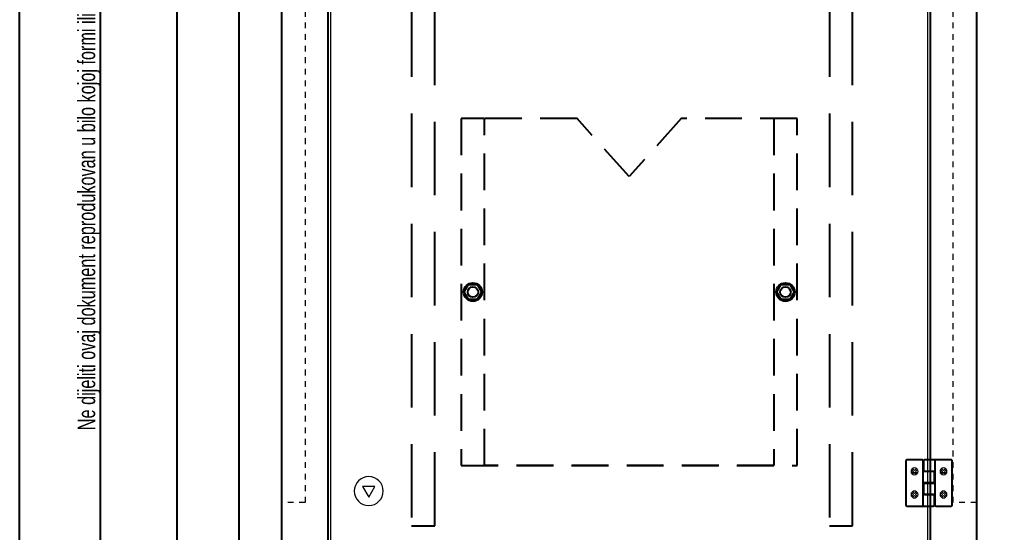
# Model space of a CAD drawing. Header units: millimetres. Extents: x 9130 to 9550, y -18883 to -17651.
# Drawn here: x 9129.7 to 9213.9, y -18809.5 to -18765.1 of the extents above; entities that cross this region are included whole.
import ezdxf

# ---------------------------------------------------------------- set-up
doc = ezdxf.new("R2010")
doc.units = ezdxf.units.MM
for name, pattern in [('EPL_DASH', [1, 0.5, -0.5]), ('HIDDEN', [9.525, 6.35, -3.175]), ('HIDDEN2', [4.7625, 3.175, -1.5875])]:
    doc.linetypes.add(name, pattern=pattern)
for name, color, linetype in [('01-KOSTUR ORMARA', 7, 'Continuous'), ('4', 7, 'Continuous'), ('DIMENS', 4, 'Continuous')]:
    doc.layers.add(name, color=color, linetype=linetype)
doc.layers.add('06-BATERIJA', color=1, linetype='Continuous', lineweight=0)
doc.styles.add('KOTE ZA MONNTAZU', font='simplex.shx', dxfattribs={"width": 0.7, "oblique": 8, "height": 3})
doc.dimstyles.new('Copy of KOTE ZA MONTAZU u cm', dxfattribs={"dimscale": 0, "dimtxt": 3, "dimasz": 1.5, "dimexe": 0.8, "dimexo": 0.1, "dimgap": 1, "dimtad": 1, "dimdec": 1, "dimzin": 12, "dimdsep": 46, "dimtxsty": 'KOTE ZA MONNTAZU', "dimcen": 1.5, "dimclrt": 1, "dimadec": 0, "dimazin": 0, "dimtfac": 1, "dimtdec": 1, "dimtmove": 0, "dimatfit": 3, "dimfxl": 1, "dimtolj": 2, "dimtzin": 0, "dimarcsym": 0})

# ---------------------------------------------------------------- blocks, each defined once
blk = doc.blocks.new('Zaglavlje A3 prazno-Sue')
at = {"color": 7, "true_color": 0xffffff}
blk.add_lwpolyline([(0, 297), (420, 297), (420, 0), (0, 0)], close=True, dxfattribs=at)
at = {"layer": '01-KOSTUR ORMARA'}
blk.add_lwpolyline([(7, 292), (415, 292), (415, 5), (7, 5)], close=True, dxfattribs=at)
at = {"color": 7, "width": 0.7}
blk.add_text('Ne dijeliti ovaj dokument reprodukovan u bilo kojoj formi ili na bilo koji način uključujući fotokopiranje i kopiranje file-a, bez pismenog odobrenja odgovornih u Energoinvestu SUE', height=1.5, rotation=90, dxfattribs=at).set_placement((6.537, 81.876))
blk = doc.blocks.new('*D578')
at = {"layer": '4', "color": 0, "lineweight": -2, "transparency": 16777216}
for p, q in [((9152.234, -18613.411), (9142.501, -18613.411)), ((9143.301, -18821.911), (9143.301, -18614.911)), ((9152.234, -18823.411), (9142.501, -18823.411))]:
    blk.add_line(p, q, dxfattribs=at)
at = {"layer": '4', "color": 0, "transparency": 16777216}
for points in [[(9143.051, -18614.911), (9143.551, -18614.911), (9143.301, -18613.411)], [(9143.051, -18821.911), (9143.551, -18821.911), (9143.301, -18823.411)]]:
    blk.add_solid(points, dxfattribs=at)
at = {"layer": 'Defpoints', "color": 0, "transparency": 16777216}
for p in [(9143.301, -18613.411), (9152.334, -18613.411), (9152.334, -18823.411)]:
    blk.add_point(p, dxfattribs=at)
at = {"layer": '4', "color": 1, "transparency": 16777216, "insert": (9140.801, -18718.411), "char_height": 3, "attachment_point": 5, "rotation": 90, "style": 'KOTE ZA MONNTAZU'}
blk.add_mtext('\\A2;210 cm', dxfattribs=at)
blk = doc.blocks.new('*D580')
at = {"color": 0, "lineweight": -2, "transparency": 16777216}
for p, q in [((9152.234, -18618.411), (9147.809, -18618.411)), ((9148.609, -18619.911), (9148.609, -18821.911)), ((9152.234, -18823.411), (9147.809, -18823.411))]:
    blk.add_line(p, q, dxfattribs=at)
at = {"color": 0, "transparency": 16777216}
for points in [[(9148.359, -18619.911), (9148.859, -18619.911), (9148.609, -18618.411)], [(9148.359, -18821.911), (9148.859, -18821.911), (9148.609, -18823.411)]]:
    blk.add_solid(points, dxfattribs=at)
at = {"layer": 'Defpoints', "color": 0, "transparency": 16777216}
for p in [(9152.334, -18618.411), (9148.609, -18823.411), (9152.334, -18823.411)]:
    blk.add_point(p, dxfattribs=at)
at = {"color": 1, "transparency": 16777216, "insert": (9146.109, -18720.911), "char_height": 3, "attachment_point": 5, "rotation": 90, "style": 'KOTE ZA MONNTAZU'}
blk.add_mtext('\\A2;205 cm', dxfattribs=at)

msp = doc.modelspace()

# ---------------------------------------------------------------- linework, layer by layer
at = {"color": 5}
msp.add_lwpolyline([(9152.3342, -18618.4114), (9212.3342, -18618.4114), (9212.3342, -18823.4114), (9208.3342, -18823.4114), (9208.3342, -18820.9114), (9156.3342, -18820.9114), (9156.3342, -18823.4114), (9152.3342, -18823.4114), (9152.3342, -18618.4114)], dxfattribs=at)
at = {"color": 5, "linetype": 'EPL_DASH', "lineweight": 15}
for points in [[(9152.3342, -18806.9114), (9152.3342, -18622.4114), (9154.3342, -18622.4114), (9154.3342, -18806.9114)], [(9210.3342, -18806.9114), (9210.3342, -18622.4114), (9212.3342, -18622.4114), (9212.3342, -18806.9114)]]:
    msp.add_lwpolyline(points, close=True, dxfattribs=at)
at = {"color": 4, "linetype": 'HIDDEN'}
for points in [[(9163.5342, -18630.4114), (9163.5342, -18808.9114), (9165.5342, -18808.9114), (9165.5342, -18630.4114), (9163.5342, -18630.4114)], [(9199.6342, -18630.4114), (9199.6342, -18808.9114), (9201.6342, -18808.9114), (9201.6342, -18630.4114), (9199.6342, -18630.4114)]]:
    msp.add_lwpolyline(points, dxfattribs=at)
at = {"color": 4, "linetype": 'HIDDEN2'}
msp.add_lwpolyline([(9194.8342, -18773.7114), (9194.8342, -18803.7114), (9169.8342, -18803.7114), (9169.8342, -18773.7114), (9167.8342, -18773.7114), (9167.8342, -18803.7114), (9196.8342, -18803.7114), (9196.8342, -18773.7114), (9186.8342, -18773.7114), (9182.3342, -18778.7114), (9177.8342, -18773.7114), (9167.8342, -18773.7114)], dxfattribs=at)
for points in [[(9207.7342, -18807.2114), (9208.6142, -18807.2114, 0.4142136), (9208.7142, -18807.1114), (9208.7142, -18806.3214, 0.4142136), (9208.6142, -18806.2214), (9207.8342, -18806.2214, -0.4142136), (9207.7342, -18806.1214), (9207.7342, -18805.2764, -0.4142136), (9207.8342, -18805.1764), (9208.6142, -18805.1764, 0.4142136), (9208.7142, -18805.0764), (9208.7142, -18804.3214, 0.4142136), (9208.6142, -18804.2214), (9207.8342, -18804.2214, -0.4142136), (9207.7342, -18804.1214), (9207.7342, -18803.3114, 0.4142136), (9207.6342, -18803.2114), (9206.3342, -18803.2114, 0.4142136), (9206.2342, -18803.3114), (9206.2342, -18807.1114, 0.4142136), (9206.3342, -18807.2114), (9207.7342, -18807.2114), (9207.7342, -18803.3114)], [(9208.7342, -18803.2114), (9207.8542, -18803.2114, 0.4142136), (9207.7542, -18803.3114), (9207.7542, -18804.1014, 0.4142136), (9207.8542, -18804.2014), (9208.6342, -18804.2014, -0.4142136), (9208.7342, -18804.3014), (9208.7342, -18805.1464, -0.4142136), (9208.6342, -18805.2464), (9207.8542, -18805.2464, 0.4142136), (9207.7542, -18805.3464), (9207.7542, -18806.1014, 0.4142136), (9207.8542, -18806.2014), (9208.6342, -18806.2014, -0.4142136), (9208.7342, -18806.3014), (9208.7342, -18807.1114, 0.4142136), (9208.8342, -18807.2114), (9210.1342, -18807.2114, 0.4142136), (9210.2342, -18807.1114), (9210.2342, -18803.3114, 0.4142136), (9210.1342, -18803.2114), (9208.7342, -18803.2114), (9208.7342, -18807.1114)]]:
    msp.add_lwpolyline(points, format="xyb")
at = {"color": 4}
for centre in [(9168.8342, -18788.7114), (9195.8342, -18788.7114)]:
    msp.add_circle(centre, 0.45, dxfattribs=at)
at = {"layer": '01-KOSTUR ORMARA', "color": 5}
msp.add_lwpolyline([(9156.3342, -18622.4114), (9208.3342, -18622.4114), (9208.3342, -18816.9114), (9156.3342, -18816.9114)], close=True, dxfattribs=at)
at = {"layer": '01-KOSTUR ORMARA', "color": 5, "linetype": 'Continuous', "lineweight": 15}
msp.add_lwpolyline([(9208.1342, -18622.6114), (9156.5342, -18622.6114), (9156.5342, -18816.7114), (9208.1342, -18816.7114)], close=True, dxfattribs=at)
at = {"layer": '01-KOSTUR ORMARA', "color": 1, "linetype": 'Continuous', "lineweight": 15}
msp.add_lwpolyline([(9159.8342, -18807.1614, 1), (9159.8342, -18804.6614, 1), (9159.8342, -18807.1614, 1)], format="xyb", dxfattribs=at)
msp.add_lwpolyline([(9159.8342, -18806.4489), (9160.3646, -18805.5302), (9159.3037, -18805.5302)], close=True, dxfattribs=at)
at = {"layer": '06-BATERIJA', "color": 7, "linetype": 'Continuous', "lineweight": 15}
for p, q in [((9206.7332, -18804.047), (9206.8976, -18804.2114)), ((9206.8976, -18804.2114), (9206.7332, -18804.3758)), ((9206.8198, -18803.9604), (9206.9842, -18804.1248)), ((9206.9842, -18804.298), (9206.8198, -18804.4624)), ((9206.9842, -18804.1248), (9207.1485, -18803.9604)), ((9206.9842, -18804.298), (9207.1485, -18804.4624)), ((9207.0708, -18804.2114), (9207.2351, -18804.047)), ((9207.0708, -18804.2114), (9207.2351, -18804.3758)), ((9209.2332, -18804.047), (9209.3976, -18804.2114)), ((9209.3976, -18804.2114), (9209.2332, -18804.3758)), ((9209.3198, -18803.9604), (9209.4842, -18804.1248)), ((9209.4842, -18804.298), (9209.3198, -18804.4624)), ((9209.4842, -18804.1248), (9209.6485, -18803.9604)), ((9209.4842, -18804.298), (9209.6485, -18804.4624)), ((9209.5708, -18804.2114), (9209.7351, -18804.047)), ((9209.5708, -18804.2114), (9209.7351, -18804.3758)), ((9206.7332, -18806.047), (9206.8976, -18806.2114)), ((9206.8976, -18806.2114), (9206.7332, -18806.3758)), ((9206.8198, -18805.9604), (9206.9842, -18806.1248)), ((9206.9842, -18806.298), (9206.8198, -18806.4624)), ((9206.9842, -18806.1248), (9207.1485, -18805.9604)), ((9206.9842, -18806.298), (9207.1485, -18806.4624)), ((9207.0708, -18806.2114), (9207.2351, -18806.047)), ((9207.0708, -18806.2114), (9207.2351, -18806.3758)), ((9209.2332, -18806.047), (9209.3976, -18806.2114)), ((9209.3976, -18806.2114), (9209.2332, -18806.3758)), ((9209.3198, -18805.9604), (9209.4842, -18806.1248)), ((9209.4842, -18806.298), (9209.3198, -18806.4624)), ((9209.4842, -18806.1248), (9209.6485, -18805.9604)), ((9209.4842, -18806.298), (9209.6485, -18806.4624)), ((9209.5708, -18806.2114), (9209.7351, -18806.047)), ((9209.5708, -18806.2114), (9209.7351, -18806.3758))]:
    msp.add_line(p, q, dxfattribs=at)
for points in [[(9207.2842, -18804.2114, 1), (9206.6842, -18804.2114, 1), (9207.2842, -18804.2114)], [(9209.7842, -18804.2114, 1), (9209.1842, -18804.2114, 1), (9209.7842, -18804.2114)], [(9207.2842, -18806.2114, 1), (9206.6842, -18806.2114, 1), (9207.2842, -18806.2114)], [(9209.7842, -18806.2114, 1), (9209.1842, -18806.2114, 1), (9209.7842, -18806.2114)]]:
    msp.add_lwpolyline(points, format="xyb", dxfattribs=at)
at = {"layer": 'DIMENS'}
for points in [[(9168.4589, -18789.3614), (9168.0836, -18788.7114), (9168.4589, -18788.0614), (9169.2094, -18788.0614), (9169.5847, -18788.7114), (9169.2094, -18789.3614)], [(9195.4589, -18789.3614), (9195.0836, -18788.7114), (9195.4589, -18788.0614), (9196.2094, -18788.0614), (9196.5847, -18788.7114), (9196.2094, -18789.3614)]]:
    msp.add_lwpolyline(points, close=True, dxfattribs=at)
for centre, radius in [((9168.8342, -18788.7114), 0.8), ((9168.8342, -18788.7114), 0.45), ((9195.8342, -18788.7114), 0.8), ((9195.8342, -18788.7114), 0.45)]:
    msp.add_circle(centre, radius, dxfattribs=at)

# ---------------------------------------------------------------- block references
msp.add_blockref('Zaglavlje A3 prazno-Sue', (9129.6679, -18882.5286))

# ---------------------------------------------------------------- dimensions: what is measured, and where the dimension line sits
at = {"color": 4}
dim = msp.add_linear_dim(base=(9148.6089, -18823.4114), p1=(9152.3342, -18618.4114), p2=(9152.3342, -18823.4114), angle=90, dimstyle='Copy of KOTE ZA MONTAZU u cm', override={"dimscale": 1, "dimpost": ' cm'}, dxfattribs=at)
dim.commit()
dim.dimension.update_dxf_attribs({"geometry": '*D580', "text_midpoint": (9148.6089, -18720.9114), "dimtype": 160})
at = {"layer": '4', "color": 4}
dim = msp.add_linear_dim(base=(9143.3014, -18613.4114), p1=(9152.3342, -18823.4114), p2=(9152.3342, -18613.4114), angle=90, dimstyle='Copy of KOTE ZA MONTAZU u cm', override={"dimscale": 1, "dimpost": ' cm'}, dxfattribs=at)
dim.commit()
dim.dimension.update_dxf_attribs({"geometry": '*D578', "text_midpoint": (9143.3014, -18718.4114), "dimtype": 160})

doc.saveas('drawing.dxf')
